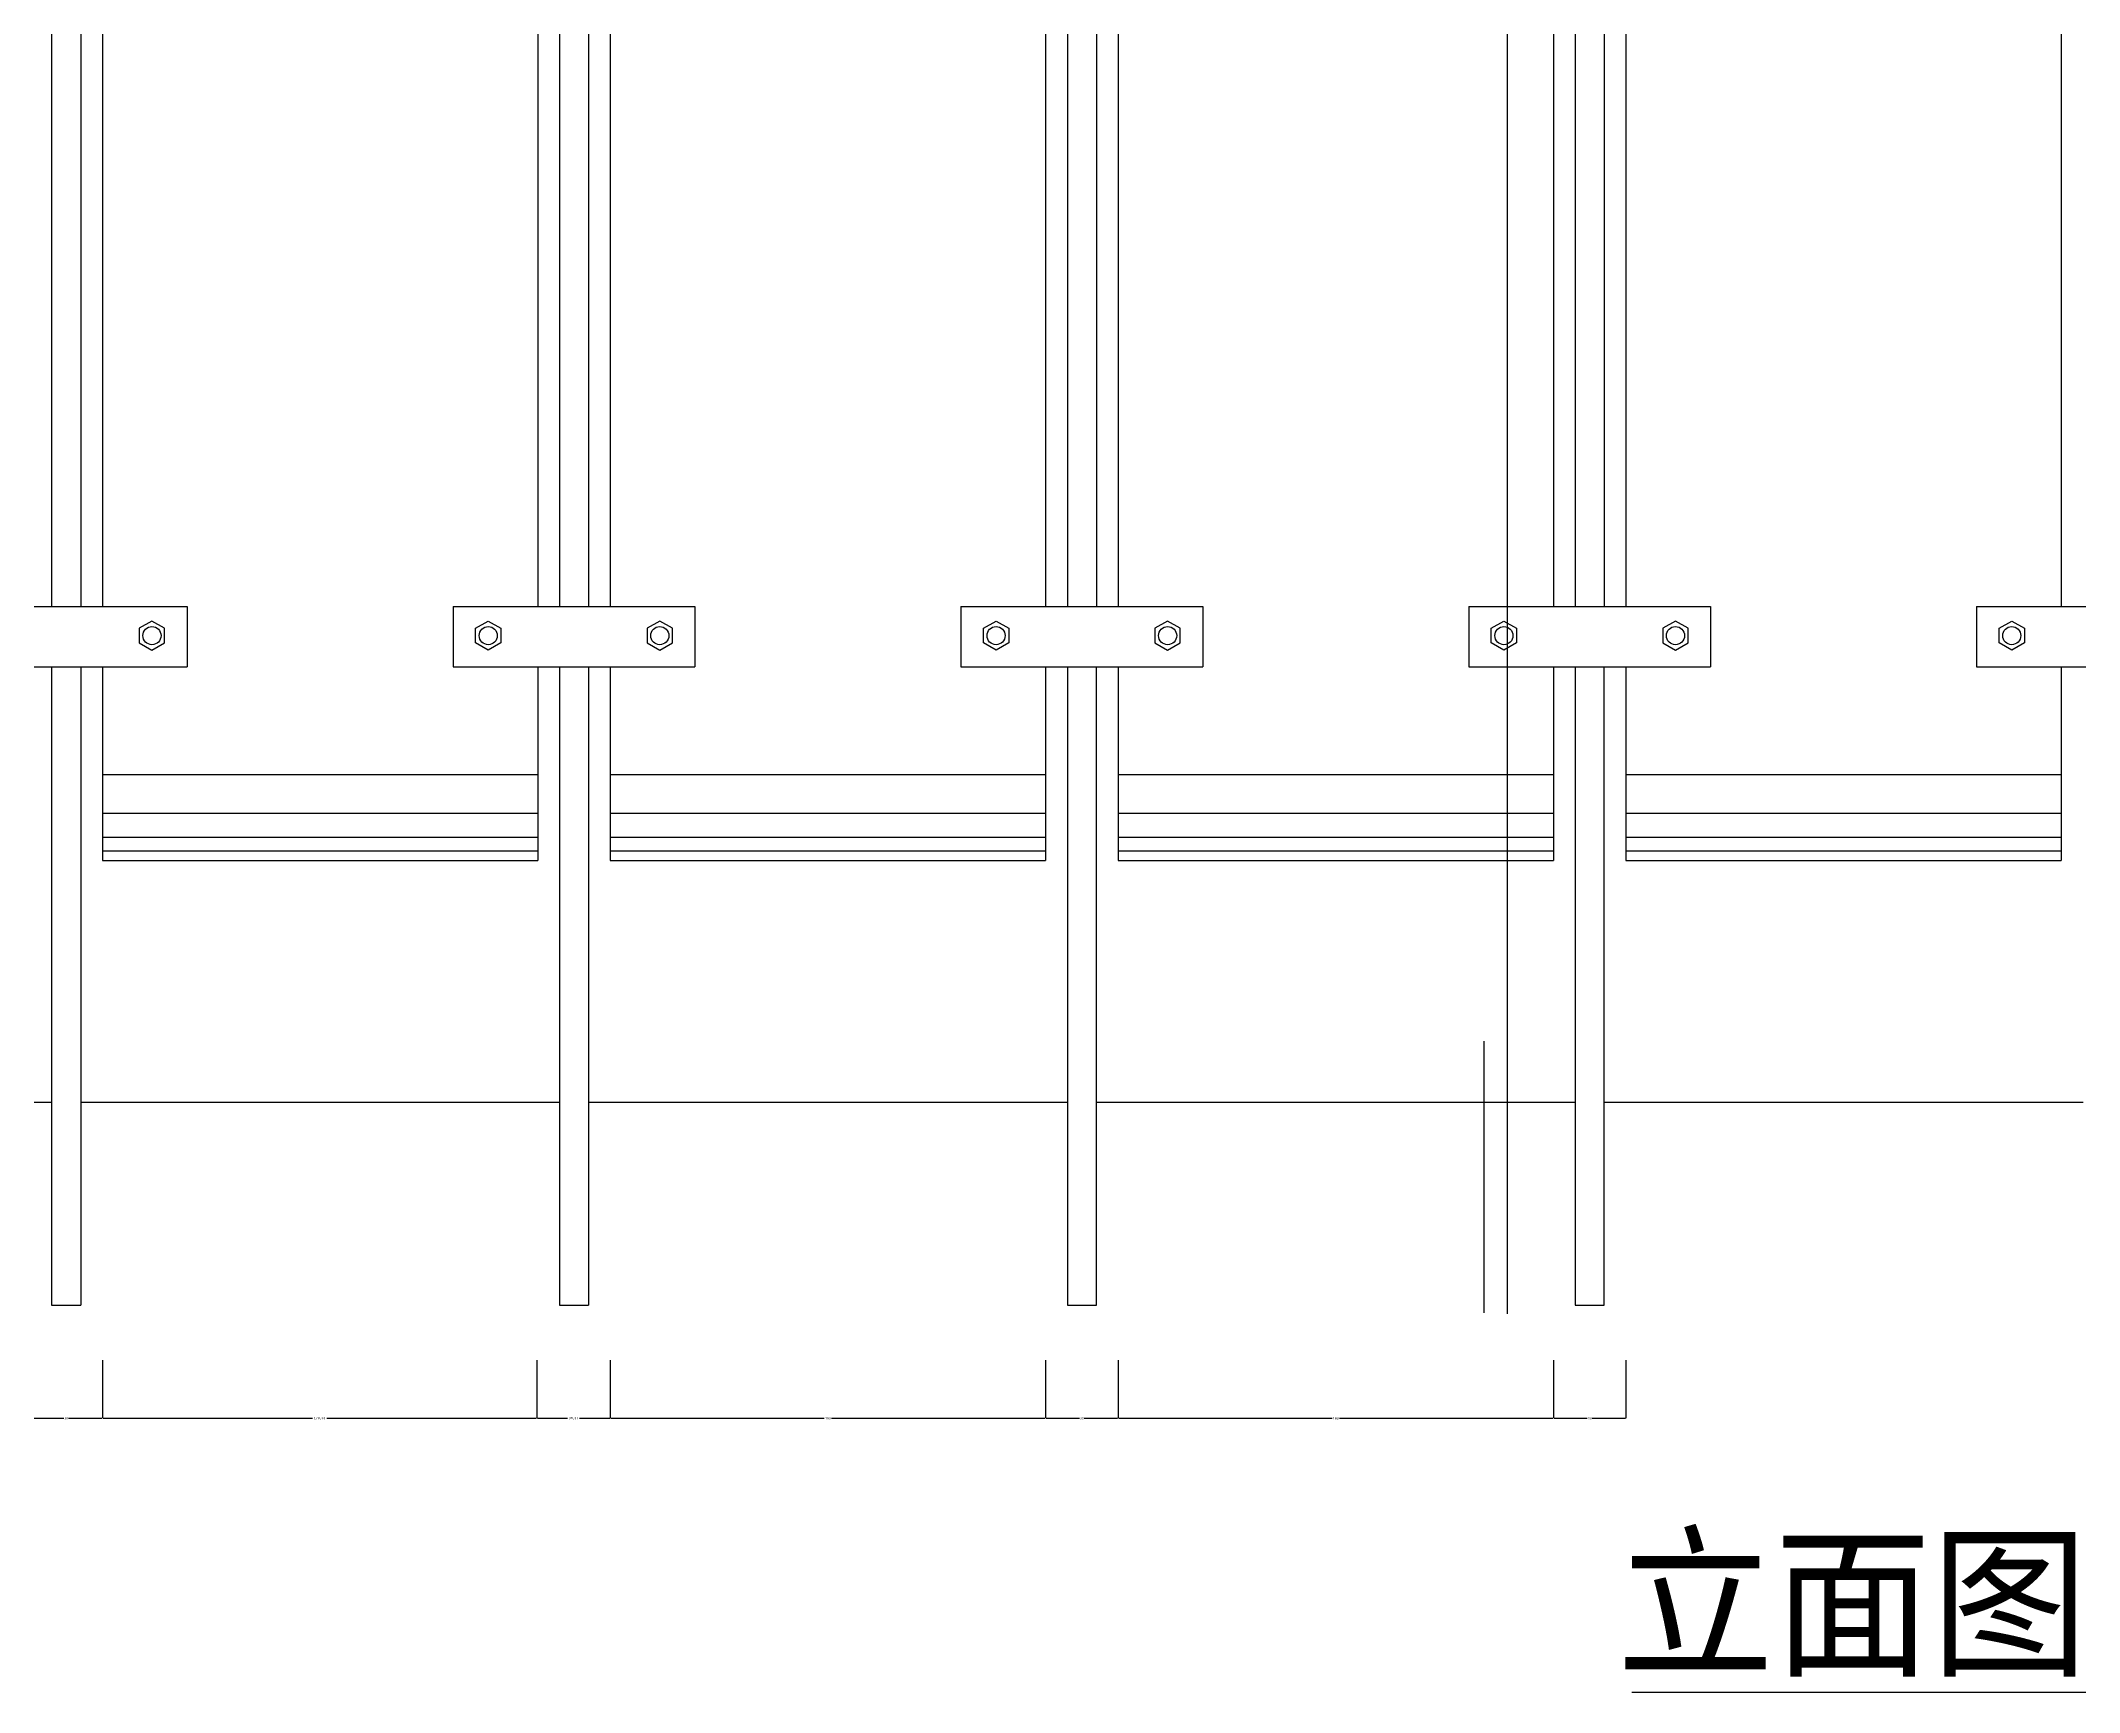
# Model space of a CAD drawing. Header units: metres. Extents: x -1 to 3533, y 0 to 1442.
# Drawn here: x 680 to 1523, y 63 to 746 of the extents above; entities that cross this region are included whole.
import ezdxf

# ---------------------------------------------------------------- set-up
doc = ezdxf.new("R2010")
doc.units = ezdxf.units.M
for name, color, linetype in [('2', 2, 'Continuous'), ('3', 3, 'Continuous'), ('7', 7, 'Continuous'), ('DIM', 3, 'Continuous'), ('TEXT', 3, 'Continuous')]:
    doc.layers.add(name, color=color, linetype=linetype)
doc.dimstyles.get("Standard").update_dxf_attribs({"dimtxt": 2.5, "dimasz": 2.5, "dimexe": 1.25, "dimexo": 0.625, "dimtad": 1, "dimcen": 2.5, "dimazin": 3, "dimtfac": 1, "dimtmove": 0, "dimatfit": 3})

# ---------------------------------------------------------------- blocks, each defined once
blk = doc.blocks.new('*D7')
for p, q in [((1125.8, 200.2), (1125.8, 176.12)), ((1305.8, 200.2), (1305.8, 176.12)), ((1126.05, 176.12), (1214.3, 176.12)), ((1217.3, 176.12), (1305.55, 176.12))]:
    blk.add_line(p, q)
at = {"layer": 'Defpoints'}
for p in [(1125.8, 200.2), (1305.8, 200.2), (1125.8, 176.12)]:
    blk.add_point(p, dxfattribs=at)
at = {"layer": 'DIM', "insert": (1215.8, 176.12), "char_height": 1, "attachment_point": 5}
blk.add_mtext('180', dxfattribs=at)
blk = doc.blocks.new('*D8')
for p, q in [((705.8, 200.2), (705.8, 176.12)), ((885.43, 200.2), (885.43, 176.12)), ((706.05, 176.12), (792.615, 176.12)), ((798.615, 176.12), (885.18, 176.12))]:
    blk.add_line(p, q)
at = {"layer": 'Defpoints'}
for p in [(705.8, 200.2), (885.43, 200.2), (705.8, 176.12)]:
    blk.add_point(p, dxfattribs=at)
at = {"layer": 'DIM', "insert": (795.615, 176.12), "char_height": 1, "attachment_point": 5}
blk.add_mtext('179,63', dxfattribs=at)
blk = doc.blocks.new('*D9')
for p, q in [((675.8, 200.2), (675.8, 176.12)), ((705.8, 200.2), (705.8, 176.12)), ((676.05, 176.12), (689.8, 176.12)), ((691.8, 176.12), (705.55, 176.12))]:
    blk.add_line(p, q)
at = {"layer": 'Defpoints'}
for p in [(675.8, 200.2), (705.8, 200.2), (675.8, 176.12)]:
    blk.add_point(p, dxfattribs=at)
at = {"layer": 'DIM', "insert": (690.8, 176.12), "char_height": 1, "attachment_point": 5}
blk.add_mtext('30', dxfattribs=at)
blk = doc.blocks.new('*D10')
for p, q in [((915.8, 200.2), (915.8, 176.12)), ((1095.8, 200.2), (1095.8, 176.12)), ((916.05, 176.12), (1004.3, 176.12)), ((1007.3, 176.12), (1095.55, 176.12))]:
    blk.add_line(p, q)
at = {"layer": 'Defpoints'}
for p in [(915.8, 200.2), (1095.8, 200.2), (915.8, 176.12)]:
    blk.add_point(p, dxfattribs=at)
at = {"layer": 'DIM', "insert": (1005.8, 176.12), "char_height": 1, "attachment_point": 5}
blk.add_mtext('180', dxfattribs=at)
blk = doc.blocks.new('*D11')
for p, q in [((885.43, 200.2), (885.43, 176.12)), ((915.8, 200.2), (915.8, 176.12)), ((885.68, 176.12), (898.115, 176.12)), ((903.115, 176.12), (915.55, 176.12))]:
    blk.add_line(p, q)
at = {"layer": 'Defpoints'}
for p in [(885.43, 200.2), (915.8, 200.2), (885.43, 176.12)]:
    blk.add_point(p, dxfattribs=at)
at = {"layer": 'DIM', "insert": (900.615, 176.12), "char_height": 1, "attachment_point": 5}
blk.add_mtext('30,37', dxfattribs=at)
blk = doc.blocks.new('*D12')
for p, q in [((1095.8, 200.2), (1095.8, 176.12)), ((1125.8, 200.2), (1125.8, 176.12)), ((1096.05, 176.12), (1109.8, 176.12)), ((1111.8, 176.12), (1125.55, 176.12))]:
    blk.add_line(p, q)
at = {"layer": 'Defpoints'}
for p in [(1095.8, 200.2), (1125.8, 200.2), (1095.8, 176.12)]:
    blk.add_point(p, dxfattribs=at)
at = {"layer": 'DIM', "insert": (1110.8, 176.12), "char_height": 1, "attachment_point": 5}
blk.add_mtext('30', dxfattribs=at)
blk = doc.blocks.new('*D13')
for p, q in [((1305.8, 200.2), (1305.8, 176.12)), ((1335.8, 200.2), (1335.8, 176.12)), ((1306.05, 176.12), (1319.8, 176.12)), ((1321.8, 176.12), (1335.55, 176.12))]:
    blk.add_line(p, q)
at = {"layer": 'Defpoints'}
for p in [(1305.8, 200.2), (1335.8, 200.2), (1305.8, 176.12)]:
    blk.add_point(p, dxfattribs=at)
at = {"layer": 'DIM', "insert": (1320.8, 176.12), "char_height": 1, "attachment_point": 5}
blk.add_mtext('30', dxfattribs=at)

msp = doc.modelspace()

# ---------------------------------------------------------------- linework, layer by layer
at = {"layer": '2'}
for p, q in [((486.8, 306.87), (684.8, 306.87)), ((696.8, 306.87), (894.8, 306.87)), ((906.8, 306.87), (1104.8, 306.87)), ((1116.8, 306.87), (1314.8, 306.87)), ((1326.8, 306.87), (1524.8, 306.87))]:
    msp.add_line(p, q, dxfattribs=at)
at = {"layer": '3'}
for p, q in [((705.8, 442.35), (885.8, 442.35)), ((915.8, 442.35), (1095.8, 442.35)), ((1125.8, 442.35), (1305.8, 442.35)), ((1335.8, 442.35), (1515.8, 442.35)), ((705.8, 426.38), (885.8, 426.38)), ((915.8, 426.38), (1095.8, 426.38)), ((1125.8, 426.38), (1305.8, 426.38)), ((1335.8, 426.38), (1515.8, 426.38)), ((705.8, 416.5), (885.8, 416.5)), ((915.8, 416.5), (1095.8, 416.5)), ((1125.8, 416.5), (1305.8, 416.5)), ((1335.8, 416.5), (1515.8, 416.5)), ((705.8, 410.85), (885.8, 410.85)), ((915.8, 410.85), (1095.8, 410.85)), ((1125.8, 410.85), (1305.8, 410.85)), ((1335.8, 410.85), (1515.8, 410.85))]:
    msp.add_line(p, q, dxfattribs=at)
for centre in [(726.27, 499.83), (865.33, 499.83), (936.27, 499.83), (1075.33, 499.83), (1146.27, 499.83), (1285.33, 499.83), (1356.27, 499.83), (1495.33, 499.83)]:
    msp.add_circle(centre, 3.75, dxfattribs=at)
at = {"layer": '7'}
for p, q in [((684.8, 1111.87), (684.8, 511.87)), ((696.8, 1111.87), (696.8, 511.87)), ((705.8, 1111.87), (705.8, 511.87)), ((885.8, 1111.87), (885.8, 511.87)), ((894.8, 1111.87), (894.8, 511.87)), ((906.8, 1111.87), (906.8, 511.87)), ((915.8, 1111.87), (915.8, 511.87)), ((1095.8, 1111.87), (1095.8, 511.87)), ((1104.8, 1111.87), (1104.8, 511.87)), ((1116.8, 1111.87), (1116.8, 511.87)), ((1125.8, 1111.87), (1125.8, 511.87)), ((1305.8, 1111.87), (1305.8, 511.87)), ((1314.8, 1111.87), (1314.8, 511.87)), ((1326.8, 1111.87), (1326.8, 511.87)), ((1335.8, 1111.87), (1335.8, 511.87)), ((1515.8, 1111.87), (1515.8, 511.87)), ((640.8, 511.87), (740.8, 511.87)), ((740.8, 511.87), (740.8, 486.87)), ((850.8, 511.87), (950.8, 511.87)), ((850.8, 511.87), (850.8, 486.87)), ((950.8, 511.87), (950.8, 486.87)), ((1060.8, 511.87), (1160.8, 511.87)), ((1060.8, 511.87), (1060.8, 486.87)), ((1160.8, 511.87), (1160.8, 486.87)), ((1270.8, 511.87), (1370.8, 511.87)), ((1270.8, 511.87), (1270.8, 486.87)), ((1370.8, 511.87), (1370.8, 486.87)), ((1480.8, 511.87), (1580.8, 511.87)), ((1480.8, 511.87), (1480.8, 486.87)), ((722.52, 499.83), (722.52, 499.83)), ((869.08, 499.83), (869.08, 499.83)), ((932.52, 499.83), (932.52, 499.83)), ((1079.08, 499.83), (1079.08, 499.83)), ((1142.52, 499.83), (1142.52, 499.83)), ((1289.08, 499.83), (1289.08, 499.83)), ((1352.52, 499.83), (1352.52, 499.83)), ((1499.08, 499.83), (1499.08, 499.83)), ((640.8, 486.87), (740.8, 486.87)), ((684.8, 486.87), (684.8, 222.87)), ((696.8, 486.87), (696.8, 222.87)), ((705.8, 486.87), (705.8, 406.87)), ((850.8, 486.87), (950.8, 486.87)), ((885.8, 486.87), (885.8, 406.87)), ((894.8, 486.87), (894.8, 222.87)), ((906.8, 486.87), (906.8, 222.87)), ((915.8, 486.87), (915.8, 406.87)), ((1060.8, 486.87), (1160.8, 486.87)), ((1095.8, 486.87), (1095.8, 406.87)), ((1125.8, 486.87), (1125.8, 406.87)), ((1270.8, 486.87), (1370.8, 486.87)), ((1305.8, 486.87), (1305.8, 406.87)), ((1335.8, 486.87), (1335.8, 406.87)), ((1480.8, 486.87), (1580.8, 486.87)), ((1515.8, 486.87), (1515.8, 406.87)), ((705.8, 406.87), (885.8, 406.87)), ((915.8, 406.87), (1095.8, 406.87)), ((1125.8, 406.87), (1305.8, 406.87)), ((1335.8, 406.87), (1515.8, 406.87)), ((684.8, 222.87), (696.8, 222.87)), ((894.8, 222.87), (906.8, 222.87))]:
    msp.add_line(p, q, dxfattribs=at)
for points in [[(726.27, 493.78), (731.51, 496.8), (731.51, 502.85), (726.27, 505.88), (721.03, 502.85), (721.03, 496.8)], [(865.33, 493.78), (860.1, 496.8), (860.1, 502.85), (865.33, 505.88), (870.57, 502.85), (870.57, 496.8)], [(936.27, 493.78), (941.51, 496.8), (941.51, 502.85), (936.27, 505.88), (931.03, 502.85), (931.03, 496.8)], [(1075.33, 493.78), (1070.1, 496.8), (1070.1, 502.85), (1075.33, 505.88), (1080.57, 502.85), (1080.57, 496.8)], [(1146.27, 493.78), (1151.51, 496.8), (1151.51, 502.85), (1146.27, 505.88), (1141.03, 502.85), (1141.03, 496.8)], [(1285.33, 493.78), (1280.1, 496.8), (1280.1, 502.85), (1285.33, 505.88), (1290.57, 502.85), (1290.57, 496.8)], [(1356.27, 493.78), (1361.51, 496.8), (1361.51, 502.85), (1356.27, 505.88), (1351.03, 502.85), (1351.03, 496.8)], [(1495.33, 493.78), (1490.1, 496.8), (1490.1, 502.85), (1495.33, 505.88), (1500.57, 502.85), (1500.57, 496.8)]]:
    msp.add_lwpolyline(points, close=True, dxfattribs=at)
for points in [[(1104.8, 486.87), (1104.8, 222.87), (1116.8, 222.87), (1116.8, 486.87)], [(1314.8, 486.87), (1314.8, 222.87), (1326.8, 222.87), (1326.8, 486.87)]]:
    msp.add_lwpolyline(points, dxfattribs=at)
at = {"layer": 'DIM'}
for p, q in [((1286.75, 219.39), (1286.75, 1301.48)), ((1277, 332.09), (1277, 219.7))]:
    msp.add_line(p, q, dxfattribs=at)
at = {"layer": 'TEXT'}
msp.add_line((1338.19, 62.82), (1534.1, 62.82), dxfattribs=at)

# ---------------------------------------------------------------- texts
msp.add_text('立面图', height=50, dxfattribs=at).set_placement((1332.05, 74.78))

# ---------------------------------------------------------------- dimensions: what is measured, and where the dimension line sits
at = {"layer": 'DIM'}
for base, p1, p2, picture, middle in [((675.8, 176.12), (675.8, 200.2), (705.8, 200.2), '*D9', (690.8, 176.12)), ((705.8, 176.12), (705.8, 200.2), (885.43, 200.2), '*D8', (795.615, 176.12)), ((885.43, 176.12), (885.43, 200.2), (915.8, 200.2), '*D11', (900.615, 176.12)), ((915.8, 176.12), (915.8, 200.2), (1095.8, 200.2), '*D10', (1005.8, 176.12)), ((1095.8, 176.12), (1095.8, 200.2), (1125.8, 200.2), '*D12', (1110.8, 176.12)), ((1125.8, 176.12), (1125.8, 200.2), (1305.8, 200.2), '*D7', (1215.8, 176.12)), ((1305.8, 176.12), (1305.8, 200.2), (1335.8, 200.2), '*D13', (1320.8, 176.12))]:
    dim = msp.add_linear_dim(base=base, p1=p1, p2=p2, dimstyle='Standard', dxfattribs=at)
    dim.commit()
    dim.dimension.update_dxf_attribs({"geometry": picture, "text_midpoint": middle})

doc.saveas('drawing.dxf')
